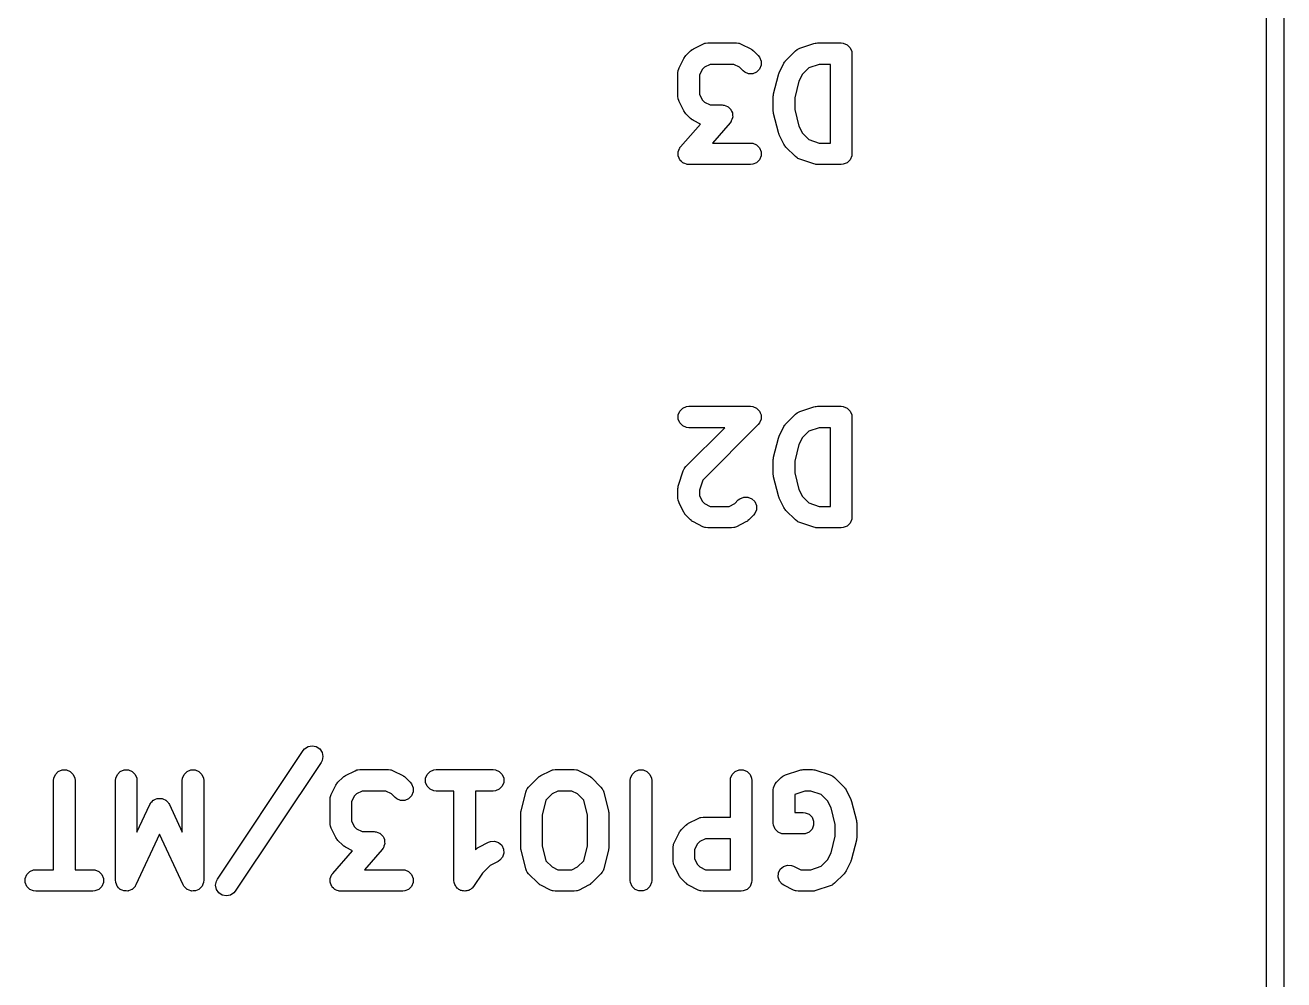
# Model space of a CAD drawing. Header units: inches. Extents: x 1.56 to 3.89, y -5.01 to -1.23.
# Drawn here: x 2.5692 to 2.9157, y -1.7913 to -1.5285 of the extents above; entities that cross this region are included whole.
import ezdxf

# ---------------------------------------------------------------- set-up
doc = ezdxf.new("R2010")
doc.units = ezdxf.units.IN
doc.header["$MEASUREMENT"] = 0
doc.layers.add('F.Silkscreen', color=41, linetype='CONTINUOUS', true_color=0xf2eda1)

msp = doc.modelspace()

# ---------------------------------------------------------------- linework, layer by layer
at = {"layer": 'F.Silkscreen', "linetype": 'CONTINUOUS'}
for p, q in [((2.91575, -1.30551), (2.91575, -3.19213)), ((2.91102, -3.18976), (2.91102, -1.30787)), ((2.75295, -1.5352), (2.75319, -1.53505)), ((2.75319, -1.53505), (2.75582, -1.53374)), ((2.75582, -1.53374), (2.75636, -1.53353)), ((2.75636, -1.53353), (2.75646, -1.53352)), ((2.75646, -1.53352), (2.75656, -1.53348)), ((2.75656, -1.53348), (2.75714, -1.53342)), ((2.75714, -1.53342), (2.76501, -1.53342)), ((2.76501, -1.53342), (2.76559, -1.53348)), ((2.76559, -1.53348), (2.76569, -1.53352)), ((2.76569, -1.53352), (2.76579, -1.53353)), ((2.76579, -1.53353), (2.76633, -1.53374)), ((2.76633, -1.53374), (2.76896, -1.53505)), ((2.76896, -1.53505), (2.76921, -1.5352)), ((2.78174, -1.53523), (2.78184, -1.53519)), ((2.78184, -1.53519), (2.78192, -1.53512)), ((2.78192, -1.53512), (2.78245, -1.53489)), ((2.78245, -1.53489), (2.78639, -1.53358)), ((2.78639, -1.53358), (2.78667, -1.53351)), ((2.78667, -1.53351), (2.78675, -1.53348)), ((2.78675, -1.53348), (2.78685, -1.53347)), ((2.78685, -1.53347), (2.78695, -1.53345)), ((2.78695, -1.53345), (2.78703, -1.53345)), ((2.78703, -1.53345), (2.78732, -1.53342)), ((2.78732, -1.53342), (2.79388, -1.53342)), ((2.79388, -1.53342), (2.79446, -1.53348)), ((2.79446, -1.53348), (2.79552, -1.53392)), ((2.79552, -1.53392), (2.79634, -1.53474)), ((2.79634, -1.53474), (2.79678, -1.5358)), ((2.74925, -1.54031), (2.75056, -1.53768)), ((2.75056, -1.53768), (2.75072, -1.53743)), ((2.75072, -1.53743), (2.75075, -1.53736)), ((2.75075, -1.53736), (2.75081, -1.53728)), ((2.75081, -1.53728), (2.75087, -1.53719)), ((2.75087, -1.53719), (2.75093, -1.53714)), ((2.75093, -1.53714), (2.75111, -1.53691)), ((2.75111, -1.53691), (2.75243, -1.5356)), ((2.75243, -1.5356), (2.75265, -1.53542)), ((2.75265, -1.53542), (2.7527, -1.53536)), ((2.7527, -1.53536), (2.75279, -1.5353)), ((2.75279, -1.5353), (2.75287, -1.53523)), ((2.75287, -1.53523), (2.75295, -1.5352)), ((2.76921, -1.5352), (2.76928, -1.53523)), ((2.76928, -1.53523), (2.76936, -1.5353)), ((2.76936, -1.5353), (2.76945, -1.53536)), ((2.76945, -1.53536), (2.7695, -1.53542)), ((2.7695, -1.53542), (2.76972, -1.5356)), ((2.76972, -1.5356), (2.77104, -1.53691)), ((2.77104, -1.53691), (2.7714, -1.53736)), ((2.7714, -1.53736), (2.77185, -1.53843)), ((2.77185, -1.53843), (2.77185, -1.53958)), ((2.77831, -1.53867), (2.77837, -1.53859)), ((2.77837, -1.53859), (2.77843, -1.5385)), ((2.77843, -1.5385), (2.77849, -1.53845)), ((2.77849, -1.53845), (2.77867, -1.53823)), ((2.77867, -1.53823), (2.7813, -1.5356)), ((2.7813, -1.5356), (2.78174, -1.53523)), ((2.79678, -1.5358), (2.79684, -1.53638)), ((2.79684, -1.53638), (2.79684, -1.56394)), ((2.74894, -1.54163), (2.74899, -1.54105)), ((2.74894, -1.54819), (2.74894, -1.54163)), ((2.74899, -1.54105), (2.74903, -1.54095)), ((2.74903, -1.54095), (2.74904, -1.54085)), ((2.74904, -1.54085), (2.74925, -1.54031)), ((2.75563, -1.54075), (2.75484, -1.54232)), ((2.75626, -1.54012), (2.75563, -1.54075)), ((2.75784, -1.53933), (2.75626, -1.54012)), ((2.76432, -1.53933), (2.75784, -1.53933)), ((2.76589, -1.54012), (2.76432, -1.53933)), ((2.76686, -1.54109), (2.76589, -1.54012)), ((2.76731, -1.54146), (2.76686, -1.54109)), ((2.76837, -1.5419), (2.76731, -1.54146)), ((2.76953, -1.5419), (2.76837, -1.5419)), ((2.77059, -1.54146), (2.76953, -1.5419)), ((2.7714, -1.54064), (2.77059, -1.54146)), ((2.77185, -1.53958), (2.7714, -1.54064)), ((2.7766, -1.54216), (2.77669, -1.54192)), ((2.77669, -1.54192), (2.77678, -1.54168)), ((2.77678, -1.54168), (2.77679, -1.54166)), ((2.77679, -1.54166), (2.77681, -1.54162)), ((2.77681, -1.54162), (2.77812, -1.53899)), ((2.77812, -1.53899), (2.77828, -1.53875)), ((2.77828, -1.53875), (2.77831, -1.53867)), ((2.78319, -1.54206), (2.78223, -1.54397)), ((2.78498, -1.54027), (2.78319, -1.54206)), ((2.7878, -1.53933), (2.78498, -1.54027)), ((2.79093, -1.53933), (2.7878, -1.53933)), ((2.79093, -1.56098), (2.79093, -1.53933)), ((2.75484, -1.54232), (2.75484, -1.54749)), ((2.77527, -1.54747), (2.77658, -1.54222)), ((2.77658, -1.54222), (2.7766, -1.54218)), ((2.7766, -1.54218), (2.7766, -1.54216)), ((2.78223, -1.54397), (2.78109, -1.54855)), ((2.74899, -1.54876), (2.74894, -1.54819)), ((2.74903, -1.54886), (2.74899, -1.54876)), ((2.74904, -1.54897), (2.74903, -1.54886)), ((2.74925, -1.54951), (2.74904, -1.54897)), ((2.75484, -1.54749), (2.75563, -1.54906)), ((2.77518, -1.54819), (2.77519, -1.54809)), ((2.77518, -1.55212), (2.77518, -1.54819)), ((2.77519, -1.54804), (2.77522, -1.54783)), ((2.77519, -1.54809), (2.77519, -1.54804)), ((2.77522, -1.54783), (2.77524, -1.54761)), ((2.77524, -1.54761), (2.77526, -1.54757)), ((2.77526, -1.54757), (2.77527, -1.54747)), ((2.78109, -1.54855), (2.78109, -1.55176)), ((2.75056, -1.55213), (2.74925, -1.54951)), ((2.75072, -1.55238), (2.75056, -1.55213)), ((2.75075, -1.55245), (2.75072, -1.55238)), ((2.75081, -1.55253), (2.75075, -1.55245)), ((2.75563, -1.54906), (2.75626, -1.5497)), ((2.75626, -1.5497), (2.75784, -1.55048)), ((2.75784, -1.55048), (2.76108, -1.55048)), ((2.76108, -1.55048), (2.76138, -1.55051)), ((2.76138, -1.55051), (2.76146, -1.55051)), ((2.76146, -1.55051), (2.76151, -1.55053)), ((2.76151, -1.55053), (2.76165, -1.55054)), ((2.76165, -1.55054), (2.76209, -1.55072)), ((2.76209, -1.55072), (2.76255, -1.55088)), ((2.76255, -1.55088), (2.76262, -1.55094)), ((2.76262, -1.55094), (2.76272, -1.55098)), ((2.76272, -1.55098), (2.76306, -1.55132)), ((2.76306, -1.55132), (2.76342, -1.55164)), ((2.76342, -1.55164), (2.76346, -1.55173)), ((2.76346, -1.55173), (2.76353, -1.5518)), ((2.76353, -1.5518), (2.76371, -1.55224)), ((2.76371, -1.55224), (2.76393, -1.55267)), ((2.77519, -1.55222), (2.77518, -1.55212)), ((2.77519, -1.55227), (2.77519, -1.55222)), ((2.77522, -1.55248), (2.77519, -1.55227)), ((2.77524, -1.5527), (2.77522, -1.55248)), ((2.78109, -1.55176), (2.78223, -1.55634)), ((2.74967, -1.56199), (2.75514, -1.55574)), ((2.75087, -1.55262), (2.75081, -1.55253)), ((2.75093, -1.55267), (2.75087, -1.55262)), ((2.75111, -1.5529), (2.75093, -1.55267)), ((2.75243, -1.55421), (2.75111, -1.5529)), ((2.75265, -1.5544), (2.75243, -1.55421)), ((2.7527, -1.55446), (2.75265, -1.5544)), ((2.75279, -1.55451), (2.7527, -1.55446)), ((2.75287, -1.55458), (2.75279, -1.55451)), ((2.75295, -1.55461), (2.75287, -1.55458)), ((2.75319, -1.55477), (2.75295, -1.55461)), ((2.75514, -1.55574), (2.75319, -1.55477)), ((2.7633, -1.55538), (2.7584, -1.56098)), ((2.76348, -1.55513), (2.7633, -1.55538)), ((2.76353, -1.55508), (2.76348, -1.55513)), ((2.76355, -1.55503), (2.76353, -1.55508)), ((2.76363, -1.55491), (2.76355, -1.55503)), ((2.76379, -1.55446), (2.76363, -1.55491)), ((2.76397, -1.55401), (2.76379, -1.55446)), ((2.76393, -1.55267), (2.76393, -1.55277)), ((2.76393, -1.55277), (2.76397, -1.55286)), ((2.76397, -1.55286), (2.76397, -1.55334)), ((2.76397, -1.55334), (2.764, -1.55382)), ((2.764, -1.55382), (2.76397, -1.55391)), ((2.76397, -1.55391), (2.76397, -1.55401)), ((2.77526, -1.55274), (2.77524, -1.5527)), ((2.77527, -1.55284), (2.77526, -1.55274)), ((2.77658, -1.55809), (2.77527, -1.55284)), ((2.7766, -1.55813), (2.77658, -1.55809)), ((2.7766, -1.55815), (2.7766, -1.55813)), ((2.77669, -1.55839), (2.7766, -1.55815)), ((2.77678, -1.55864), (2.77669, -1.55839)), ((2.77679, -1.55865), (2.77678, -1.55864)), ((2.77681, -1.55869), (2.77679, -1.55865)), ((2.77812, -1.56132), (2.77681, -1.55869)), ((2.78223, -1.55634), (2.78319, -1.55825)), ((2.78319, -1.55825), (2.78498, -1.56004)), ((2.74899, -1.56336), (2.74918, -1.56292)), ((2.74918, -1.56292), (2.74933, -1.56246)), ((2.74933, -1.56246), (2.74941, -1.56235)), ((2.74941, -1.56235), (2.74943, -1.5623)), ((2.74943, -1.5623), (2.74949, -1.56224)), ((2.74949, -1.56224), (2.74967, -1.56199)), ((2.7584, -1.56098), (2.76895, -1.56098)), ((2.76895, -1.56098), (2.76953, -1.56104)), ((2.76953, -1.56104), (2.77059, -1.56148)), ((2.77059, -1.56148), (2.7714, -1.5623)), ((2.7714, -1.5623), (2.77185, -1.56336)), ((2.77828, -1.56157), (2.77812, -1.56132)), ((2.77831, -1.56164), (2.77828, -1.56157)), ((2.77837, -1.56172), (2.77831, -1.56164)), ((2.77843, -1.56181), (2.77837, -1.56172)), ((2.77849, -1.56186), (2.77843, -1.56181)), ((2.77867, -1.56209), (2.77849, -1.56186)), ((2.7813, -1.56471), (2.77867, -1.56209)), ((2.78498, -1.56004), (2.7878, -1.56098)), ((2.7878, -1.56098), (2.79093, -1.56098)), ((2.74896, -1.56355), (2.74899, -1.56346)), ((2.74899, -1.56403), (2.74896, -1.56355)), ((2.74899, -1.56346), (2.74899, -1.56336)), ((2.74899, -1.56451), (2.74899, -1.56403)), ((2.74903, -1.5646), (2.74899, -1.56451)), ((2.74904, -1.5647), (2.74903, -1.5646)), ((2.74925, -1.56513), (2.74904, -1.5647)), ((2.74943, -1.56558), (2.74925, -1.56513)), ((2.7495, -1.56565), (2.74943, -1.56558)), ((2.74955, -1.56574), (2.7495, -1.56565)), ((2.74991, -1.56605), (2.74955, -1.56574)), ((2.75025, -1.56639), (2.74991, -1.56605)), ((2.7714, -1.56558), (2.77059, -1.56639)), ((2.77185, -1.56451), (2.7714, -1.56558)), ((2.77185, -1.56336), (2.77185, -1.56451)), ((2.78174, -1.56508), (2.7813, -1.56471)), ((2.78184, -1.56512), (2.78174, -1.56508)), ((2.78192, -1.56519), (2.78184, -1.56512)), ((2.78245, -1.56542), (2.78192, -1.56519)), ((2.78639, -1.56674), (2.78245, -1.56542)), ((2.79634, -1.56558), (2.79552, -1.56639)), ((2.79678, -1.56451), (2.79634, -1.56558)), ((2.79684, -1.56394), (2.79678, -1.56451)), ((2.75034, -1.56643), (2.75025, -1.56639)), ((2.75042, -1.56649), (2.75034, -1.56643)), ((2.75087, -1.56665), (2.75042, -1.56649)), ((2.75131, -1.56683), (2.75087, -1.56665)), ((2.75145, -1.56685), (2.75131, -1.56683)), ((2.75151, -1.56686), (2.75145, -1.56685)), ((2.75158, -1.56686), (2.75151, -1.56686)), ((2.75189, -1.56689), (2.75158, -1.56686)), ((2.76895, -1.56689), (2.75189, -1.56689)), ((2.76953, -1.56683), (2.76895, -1.56689)), ((2.77059, -1.56639), (2.76953, -1.56683)), ((2.78667, -1.5668), (2.78639, -1.56674)), ((2.78675, -1.56683), (2.78667, -1.5668)), ((2.78685, -1.56684), (2.78675, -1.56683)), ((2.78695, -1.56687), (2.78685, -1.56684)), ((2.78703, -1.56686), (2.78695, -1.56687)), ((2.78732, -1.56689), (2.78703, -1.56686)), ((2.79388, -1.56689), (2.78732, -1.56689)), ((2.79446, -1.56683), (2.79388, -1.56689)), ((2.79552, -1.56639), (2.79446, -1.56683)), ((2.74899, -1.6358), (2.74943, -1.63474)), ((2.74943, -1.63474), (2.75025, -1.63392)), ((2.75025, -1.63392), (2.75131, -1.63348)), ((2.75131, -1.63348), (2.75189, -1.63342)), ((2.75189, -1.63342), (2.76895, -1.63342)), ((2.76895, -1.63342), (2.76953, -1.63348)), ((2.76953, -1.63348), (2.77059, -1.63392)), ((2.77059, -1.63392), (2.7714, -1.63474)), ((2.7714, -1.63474), (2.77161, -1.63523)), ((2.77161, -1.63523), (2.77185, -1.6358)), ((2.77867, -1.63823), (2.7813, -1.6356)), ((2.7813, -1.6356), (2.78174, -1.63523)), ((2.78174, -1.63523), (2.78184, -1.63519)), ((2.78184, -1.63519), (2.78192, -1.63512)), ((2.78192, -1.63512), (2.78245, -1.63489)), ((2.78245, -1.63489), (2.78639, -1.63358)), ((2.78639, -1.63358), (2.78667, -1.63351)), ((2.78667, -1.63351), (2.78675, -1.63348)), ((2.78675, -1.63348), (2.78685, -1.63347)), ((2.78685, -1.63347), (2.78695, -1.63345)), ((2.78695, -1.63345), (2.78703, -1.63345)), ((2.78703, -1.63345), (2.78732, -1.63342)), ((2.78732, -1.63342), (2.79388, -1.63342)), ((2.79388, -1.63342), (2.79446, -1.63348)), ((2.79446, -1.63348), (2.79552, -1.63392)), ((2.79552, -1.63392), (2.79634, -1.63474)), ((2.79634, -1.63474), (2.79678, -1.6358)), ((2.74899, -1.63695), (2.74899, -1.6358)), ((2.74943, -1.63802), (2.74899, -1.63695)), ((2.75025, -1.63883), (2.74943, -1.63802)), ((2.75131, -1.63927), (2.75025, -1.63883)), ((2.77104, -1.63846), (2.75578, -1.65372)), ((2.7714, -1.63802), (2.77104, -1.63846)), ((2.77185, -1.63695), (2.7714, -1.63802)), ((2.77185, -1.6358), (2.77185, -1.63695)), ((2.77681, -1.64162), (2.77812, -1.63899)), ((2.77812, -1.63899), (2.77828, -1.63875)), ((2.77828, -1.63875), (2.77831, -1.63867)), ((2.77831, -1.63867), (2.77837, -1.63859)), ((2.77837, -1.63859), (2.77843, -1.6385)), ((2.77843, -1.6385), (2.77849, -1.63845)), ((2.77849, -1.63845), (2.77867, -1.63823)), ((2.79678, -1.6358), (2.79684, -1.63638)), ((2.79684, -1.63638), (2.79684, -1.66394)), ((2.75111, -1.65004), (2.76182, -1.63933)), ((2.75189, -1.63933), (2.75131, -1.63927)), ((2.76182, -1.63933), (2.75189, -1.63933)), ((2.77527, -1.64747), (2.77658, -1.64222)), ((2.77658, -1.64222), (2.7766, -1.64218)), ((2.7766, -1.64216), (2.77669, -1.64192)), ((2.7766, -1.64218), (2.7766, -1.64216)), ((2.77669, -1.64192), (2.77678, -1.64168)), ((2.77678, -1.64168), (2.77679, -1.64166)), ((2.77679, -1.64166), (2.77681, -1.64162)), ((2.78319, -1.64206), (2.78223, -1.64397)), ((2.78498, -1.64027), (2.78319, -1.64206)), ((2.7878, -1.63933), (2.78498, -1.64027)), ((2.79093, -1.63933), (2.7878, -1.63933)), ((2.79093, -1.66098), (2.79093, -1.63933)), ((2.78223, -1.64397), (2.78109, -1.64855)), ((2.77518, -1.64819), (2.77519, -1.64809)), ((2.77518, -1.65212), (2.77518, -1.64819)), ((2.77519, -1.64804), (2.77522, -1.64783)), ((2.77519, -1.64809), (2.77519, -1.64804)), ((2.77522, -1.64783), (2.77524, -1.64761)), ((2.77524, -1.64761), (2.77526, -1.64757)), ((2.77526, -1.64757), (2.77527, -1.64747)), ((2.78109, -1.64855), (2.78109, -1.65176)), ((2.74909, -1.65513), (2.7504, -1.65119)), ((2.7504, -1.65119), (2.75064, -1.65066)), ((2.75064, -1.65066), (2.75071, -1.65058)), ((2.75071, -1.65058), (2.75075, -1.65048)), ((2.75075, -1.65048), (2.75111, -1.65004)), ((2.77519, -1.65223), (2.77518, -1.65212)), ((2.77519, -1.65227), (2.77519, -1.65223)), ((2.77522, -1.65248), (2.77519, -1.65227)), ((2.77524, -1.6527), (2.77522, -1.65248)), ((2.77526, -1.65274), (2.77524, -1.6527)), ((2.77527, -1.65284), (2.77526, -1.65274)), ((2.77658, -1.65809), (2.77527, -1.65284)), ((2.78109, -1.65176), (2.78223, -1.65634)), ((2.74894, -1.65606), (2.74897, -1.65577)), ((2.74894, -1.65869), (2.74894, -1.65606)), ((2.74896, -1.65569), (2.74898, -1.65559)), ((2.74897, -1.65577), (2.74896, -1.65569)), ((2.74898, -1.65559), (2.74899, -1.65549)), ((2.74899, -1.65549), (2.74902, -1.65541)), ((2.74902, -1.65541), (2.74909, -1.65513)), ((2.75578, -1.65372), (2.75484, -1.65654)), ((2.78223, -1.65634), (2.78319, -1.65825)), ((2.74899, -1.65926), (2.74894, -1.65869)), ((2.74903, -1.65936), (2.74899, -1.65926)), ((2.74904, -1.65947), (2.74903, -1.65936)), ((2.74925, -1.66001), (2.74904, -1.65947)), ((2.75484, -1.65654), (2.75484, -1.65799)), ((2.75484, -1.65799), (2.75563, -1.65956)), ((2.75563, -1.65956), (2.75626, -1.6602)), ((2.76458, -1.6602), (2.76555, -1.65922)), ((2.76555, -1.65922), (2.766, -1.65886)), ((2.766, -1.65886), (2.76706, -1.65841)), ((2.76706, -1.65841), (2.76821, -1.65841)), ((2.76821, -1.65841), (2.76928, -1.65886)), ((2.76928, -1.65886), (2.77009, -1.65967)), ((2.77009, -1.65967), (2.77053, -1.66074)), ((2.7766, -1.65813), (2.77658, -1.65809)), ((2.7766, -1.65815), (2.7766, -1.65813)), ((2.77669, -1.65839), (2.7766, -1.65815)), ((2.77678, -1.65864), (2.77669, -1.65839)), ((2.77679, -1.65865), (2.77678, -1.65864)), ((2.77681, -1.65869), (2.77679, -1.65865)), ((2.77812, -1.66132), (2.77681, -1.65869)), ((2.78319, -1.65825), (2.78498, -1.66004)), ((2.75056, -1.66263), (2.74925, -1.66001)), ((2.75072, -1.66288), (2.75056, -1.66263)), ((2.75075, -1.66295), (2.75072, -1.66288)), ((2.75081, -1.66303), (2.75075, -1.66295)), ((2.75087, -1.66312), (2.75081, -1.66303)), ((2.75093, -1.66317), (2.75087, -1.66312)), ((2.75111, -1.6634), (2.75093, -1.66317)), ((2.75243, -1.66471), (2.75111, -1.6634)), ((2.75626, -1.6602), (2.75784, -1.66098)), ((2.75784, -1.66098), (2.763, -1.66098)), ((2.763, -1.66098), (2.76458, -1.6602)), ((2.76972, -1.6634), (2.76841, -1.66471)), ((2.77009, -1.66295), (2.76972, -1.6634)), ((2.77053, -1.66189), (2.77009, -1.66295)), ((2.77053, -1.66074), (2.77053, -1.66189)), ((2.77828, -1.66157), (2.77812, -1.66132)), ((2.77831, -1.66164), (2.77828, -1.66157)), ((2.77837, -1.66172), (2.77831, -1.66164)), ((2.77843, -1.66181), (2.77837, -1.66172)), ((2.77849, -1.66186), (2.77843, -1.66181)), ((2.77867, -1.66209), (2.77849, -1.66186)), ((2.7813, -1.66471), (2.77867, -1.66209)), ((2.78498, -1.66004), (2.7878, -1.66098)), ((2.7878, -1.66098), (2.79093, -1.66098)), ((2.75265, -1.6649), (2.75243, -1.66471)), ((2.7527, -1.66496), (2.75265, -1.6649)), ((2.75279, -1.66501), (2.7527, -1.66496)), ((2.75287, -1.66508), (2.75279, -1.66501)), ((2.75295, -1.66511), (2.75287, -1.66508)), ((2.75319, -1.66526), (2.75295, -1.66511)), ((2.75582, -1.66658), (2.75319, -1.66526)), ((2.75636, -1.66678), (2.75582, -1.66658)), ((2.75646, -1.66679), (2.75636, -1.66678)), ((2.75656, -1.66683), (2.75646, -1.66679)), ((2.75714, -1.66689), (2.75656, -1.66683)), ((2.76428, -1.66683), (2.7637, -1.66689)), ((2.76437, -1.66679), (2.76428, -1.66683)), ((2.76448, -1.66678), (2.76437, -1.66679)), ((2.76502, -1.66658), (2.76448, -1.66678)), ((2.76765, -1.66526), (2.76502, -1.66658)), ((2.76789, -1.66511), (2.76765, -1.66526)), ((2.76797, -1.66508), (2.76789, -1.66511)), ((2.76805, -1.66501), (2.76797, -1.66508)), ((2.76814, -1.66496), (2.76805, -1.66501)), ((2.76819, -1.6649), (2.76814, -1.66496)), ((2.76841, -1.66471), (2.76819, -1.6649)), ((2.78174, -1.66508), (2.7813, -1.66471)), ((2.78184, -1.66512), (2.78174, -1.66508)), ((2.78192, -1.66519), (2.78184, -1.66512)), ((2.78245, -1.66542), (2.78192, -1.66519)), ((2.78639, -1.66674), (2.78245, -1.66542)), ((2.78667, -1.6668), (2.78639, -1.66674)), ((2.78675, -1.66683), (2.78667, -1.6668)), ((2.78685, -1.66684), (2.78675, -1.66683)), ((2.78695, -1.66687), (2.78685, -1.66684)), ((2.78703, -1.66686), (2.78695, -1.66687)), ((2.78732, -1.66689), (2.78703, -1.66686)), ((2.79446, -1.66683), (2.79388, -1.66689)), ((2.79552, -1.66639), (2.79446, -1.66683)), ((2.79634, -1.66558), (2.79552, -1.66639)), ((2.79678, -1.66451), (2.79634, -1.66558)), ((2.79684, -1.66394), (2.79678, -1.66451)), ((2.7637, -1.66689), (2.75714, -1.66689)), ((2.79388, -1.66689), (2.78732, -1.66689)), ((2.62214, -1.76361), (2.64576, -1.72818)), ((2.64576, -1.72818), (2.64612, -1.72773)), ((2.64612, -1.72773), (2.64708, -1.72709)), ((2.64708, -1.72709), (2.64821, -1.72686)), ((2.64821, -1.72686), (2.64934, -1.72709)), ((2.64934, -1.72709), (2.6503, -1.72772)), ((2.6503, -1.72772), (2.65094, -1.72868)), ((2.65094, -1.72868), (2.65117, -1.72981)), ((2.65067, -1.73145), (2.62705, -1.76689)), ((2.65094, -1.73094), (2.65067, -1.73145)), ((2.65117, -1.72981), (2.65094, -1.73094)), ((2.57702, -1.73638), (2.57708, -1.7358)), ((2.57708, -1.7358), (2.57752, -1.73474)), ((2.57752, -1.73474), (2.57833, -1.73392)), ((2.57833, -1.73392), (2.5794, -1.73348)), ((2.5794, -1.73348), (2.58055, -1.73348)), ((2.58055, -1.73348), (2.58161, -1.73392)), ((2.58161, -1.73392), (2.58243, -1.73474)), ((2.58243, -1.73474), (2.58287, -1.7358)), ((2.58287, -1.7358), (2.58293, -1.73638)), ((2.59408, -1.73638), (2.59414, -1.7358)), ((2.59414, -1.7358), (2.59458, -1.73474)), ((2.59458, -1.73474), (2.59539, -1.73392)), ((2.59539, -1.73392), (2.59646, -1.73348)), ((2.59646, -1.73348), (2.59761, -1.73348)), ((2.59761, -1.73348), (2.59867, -1.73392)), ((2.59867, -1.73392), (2.59949, -1.73474)), ((2.59949, -1.73474), (2.59993, -1.7358)), ((2.59993, -1.7358), (2.59999, -1.73638)), ((2.61245, -1.73638), (2.61251, -1.7358)), ((2.61251, -1.7358), (2.61295, -1.73474)), ((2.61295, -1.73474), (2.61377, -1.73392)), ((2.61377, -1.73392), (2.61483, -1.73348)), ((2.61483, -1.73348), (2.61598, -1.73348)), ((2.61598, -1.73348), (2.61705, -1.73392)), ((2.61705, -1.73392), (2.61786, -1.73474)), ((2.61786, -1.73474), (2.6183, -1.7358)), ((2.6183, -1.7358), (2.61836, -1.73638)), ((2.65531, -1.73691), (2.65663, -1.7356)), ((2.65663, -1.7356), (2.65685, -1.73542)), ((2.65685, -1.73542), (2.6569, -1.73536)), ((2.6569, -1.73536), (2.65699, -1.7353)), ((2.65699, -1.7353), (2.65707, -1.73523)), ((2.65707, -1.73523), (2.65714, -1.7352)), ((2.65714, -1.7352), (2.65739, -1.73505)), ((2.65739, -1.73505), (2.66002, -1.73374)), ((2.66002, -1.73374), (2.66056, -1.73353)), ((2.66056, -1.73353), (2.66066, -1.73352)), ((2.66066, -1.73352), (2.66076, -1.73348)), ((2.66076, -1.73348), (2.66134, -1.73342)), ((2.66134, -1.73342), (2.66921, -1.73342)), ((2.66921, -1.73342), (2.66979, -1.73348)), ((2.66979, -1.73348), (2.66989, -1.73352)), ((2.66989, -1.73352), (2.66999, -1.73353)), ((2.66999, -1.73353), (2.67053, -1.73374)), ((2.67053, -1.73374), (2.67316, -1.73505)), ((2.67316, -1.73505), (2.6734, -1.7352)), ((2.6734, -1.7352), (2.67348, -1.73523)), ((2.67348, -1.73523), (2.67356, -1.7353)), ((2.67356, -1.7353), (2.67365, -1.73536)), ((2.67365, -1.73536), (2.6737, -1.73542)), ((2.6737, -1.73542), (2.67392, -1.7356)), ((2.67392, -1.7356), (2.67524, -1.73691)), ((2.67944, -1.7358), (2.67988, -1.73474)), ((2.67944, -1.73695), (2.67944, -1.7358)), ((2.67988, -1.73474), (2.68069, -1.73392)), ((2.68069, -1.73392), (2.68176, -1.73348)), ((2.68176, -1.73348), (2.68234, -1.73342)), ((2.68234, -1.73342), (2.69808, -1.73342)), ((2.69808, -1.73342), (2.69866, -1.73348)), ((2.69866, -1.73348), (2.69972, -1.73392)), ((2.69972, -1.73392), (2.70054, -1.73474)), ((2.70054, -1.73474), (2.70098, -1.7358)), ((2.70098, -1.7358), (2.70098, -1.73695)), ((2.70781, -1.73823), (2.71043, -1.7356)), ((2.71043, -1.7356), (2.71066, -1.73542)), ((2.71066, -1.73542), (2.71071, -1.73536)), ((2.71071, -1.73536), (2.7108, -1.7353)), ((2.7108, -1.7353), (2.71088, -1.73523)), ((2.71088, -1.73523), (2.71095, -1.7352)), ((2.71095, -1.7352), (2.7112, -1.73505)), ((2.7112, -1.73505), (2.71382, -1.73374)), ((2.71382, -1.73374), (2.71436, -1.73353)), ((2.71436, -1.73353), (2.71447, -1.73352)), ((2.71447, -1.73352), (2.71457, -1.73348)), ((2.71457, -1.73348), (2.71514, -1.73342)), ((2.71514, -1.73342), (2.72039, -1.73342)), ((2.72039, -1.73342), (2.72097, -1.73348)), ((2.72097, -1.73348), (2.72107, -1.73352)), ((2.72107, -1.73352), (2.72117, -1.73353)), ((2.72117, -1.73353), (2.72171, -1.73374)), ((2.72171, -1.73374), (2.72434, -1.73505)), ((2.72434, -1.73505), (2.72459, -1.7352)), ((2.72459, -1.7352), (2.72466, -1.73523)), ((2.72466, -1.73523), (2.72474, -1.7353)), ((2.72474, -1.7353), (2.72483, -1.73536)), ((2.72483, -1.73536), (2.72488, -1.73542)), ((2.72488, -1.73542), (2.72511, -1.7356)), ((2.72511, -1.7356), (2.72773, -1.73823)), ((2.73581, -1.73638), (2.73587, -1.7358)), ((2.73587, -1.7358), (2.73631, -1.73474)), ((2.73631, -1.73474), (2.73713, -1.73392)), ((2.73713, -1.73392), (2.73819, -1.73348)), ((2.73819, -1.73348), (2.73934, -1.73348)), ((2.73934, -1.73348), (2.74041, -1.73392)), ((2.74041, -1.73392), (2.74122, -1.73474)), ((2.74122, -1.73474), (2.74166, -1.7358)), ((2.74166, -1.7358), (2.74172, -1.73638)), ((2.76337, -1.73638), (2.76343, -1.7358)), ((2.76343, -1.7358), (2.76387, -1.73474)), ((2.76387, -1.73474), (2.76468, -1.73392)), ((2.76468, -1.73392), (2.76575, -1.73348)), ((2.76575, -1.73348), (2.7669, -1.73348)), ((2.7669, -1.73348), (2.76797, -1.73392)), ((2.76797, -1.73392), (2.76878, -1.73474)), ((2.76878, -1.73474), (2.76922, -1.7358)), ((2.76922, -1.7358), (2.76928, -1.73638)), ((2.77605, -1.73691), (2.77736, -1.7356)), ((2.77736, -1.7356), (2.77781, -1.73523)), ((2.77781, -1.73523), (2.77791, -1.73519)), ((2.77791, -1.73519), (2.77799, -1.73512)), ((2.77799, -1.73512), (2.77851, -1.73489)), ((2.77851, -1.73489), (2.78245, -1.73358)), ((2.78245, -1.73358), (2.78274, -1.73351)), ((2.78274, -1.73351), (2.78281, -1.73348)), ((2.78281, -1.73348), (2.78291, -1.73347)), ((2.78291, -1.73347), (2.78302, -1.73345)), ((2.78302, -1.73345), (2.78309, -1.73345)), ((2.78309, -1.73345), (2.78339, -1.73342)), ((2.78339, -1.73342), (2.78601, -1.73342)), ((2.78601, -1.73342), (2.7863, -1.73345)), ((2.7863, -1.73345), (2.78638, -1.73345)), ((2.78638, -1.73345), (2.78648, -1.73347)), ((2.78648, -1.73347), (2.78659, -1.73348)), ((2.78659, -1.73348), (2.78666, -1.73351)), ((2.78666, -1.73351), (2.78694, -1.73358)), ((2.78694, -1.73358), (2.79088, -1.73489)), ((2.79088, -1.73489), (2.79141, -1.73512)), ((2.79141, -1.73512), (2.79149, -1.73519)), ((2.79149, -1.73519), (2.79159, -1.73523)), ((2.79159, -1.73523), (2.79203, -1.7356)), ((2.79203, -1.7356), (2.79466, -1.73823)), ((2.57702, -1.76098), (2.57702, -1.73638)), ((2.58293, -1.73638), (2.58293, -1.76098)), ((2.59408, -1.76394), (2.59408, -1.73638)), ((2.59999, -1.73638), (2.59999, -1.75063)), ((2.61245, -1.75063), (2.61245, -1.73638)), ((2.61836, -1.73638), (2.61836, -1.76394)), ((2.65345, -1.74031), (2.65476, -1.73768)), ((2.65476, -1.73768), (2.65492, -1.73743)), ((2.65492, -1.73743), (2.65495, -1.73736)), ((2.65495, -1.73736), (2.65501, -1.73728)), ((2.65501, -1.73728), (2.65507, -1.73719)), ((2.65507, -1.73719), (2.65513, -1.73714)), ((2.65513, -1.73714), (2.65531, -1.73691)), ((2.66203, -1.73933), (2.66046, -1.74012)), ((2.66851, -1.73933), (2.66203, -1.73933)), ((2.67009, -1.74012), (2.66851, -1.73933)), ((2.67524, -1.73691), (2.6756, -1.73736)), ((2.6756, -1.73736), (2.67604, -1.73843)), ((2.67604, -1.73958), (2.6756, -1.74064)), ((2.67604, -1.73843), (2.67604, -1.73958)), ((2.67988, -1.73802), (2.67944, -1.73695)), ((2.68069, -1.73883), (2.67988, -1.73802)), ((2.68176, -1.73927), (2.68069, -1.73883)), ((2.68234, -1.73933), (2.68176, -1.73927)), ((2.68726, -1.73933), (2.68234, -1.73933)), ((2.68726, -1.76394), (2.68726, -1.73933)), ((2.69808, -1.73933), (2.69316, -1.73933)), ((2.69316, -1.73933), (2.69316, -1.75549)), ((2.69866, -1.73927), (2.69808, -1.73933)), ((2.69972, -1.73883), (2.69866, -1.73927)), ((2.70054, -1.73802), (2.69972, -1.73883)), ((2.70098, -1.73695), (2.70054, -1.73802)), ((2.70572, -1.74485), (2.70703, -1.7396)), ((2.70703, -1.7396), (2.70722, -1.73905)), ((2.70722, -1.73905), (2.70736, -1.73888)), ((2.70736, -1.73888), (2.70744, -1.73867)), ((2.70744, -1.73867), (2.70781, -1.73823)), ((2.71584, -1.73933), (2.71427, -1.74012)), ((2.7197, -1.73933), (2.71584, -1.73933)), ((2.72127, -1.74012), (2.7197, -1.73933)), ((2.72773, -1.73823), (2.7281, -1.73867)), ((2.7281, -1.73867), (2.72818, -1.73888)), ((2.72818, -1.73888), (2.72831, -1.73905)), ((2.72831, -1.73905), (2.72851, -1.7396)), ((2.72851, -1.7396), (2.72982, -1.74485)), ((2.73581, -1.76394), (2.73581, -1.73638)), ((2.74172, -1.73638), (2.74172, -1.76394)), ((2.76337, -1.74655), (2.76337, -1.73638)), ((2.76928, -1.73638), (2.76928, -1.76394)), ((2.77518, -1.739), (2.77524, -1.73843)), ((2.77518, -1.74819), (2.77518, -1.739)), ((2.77524, -1.73843), (2.77568, -1.73736)), ((2.77568, -1.73736), (2.77605, -1.73691)), ((2.78386, -1.73933), (2.78109, -1.74025)), ((2.78553, -1.73933), (2.78386, -1.73933)), ((2.78835, -1.74027), (2.78553, -1.73933)), ((2.79466, -1.73823), (2.79485, -1.73845)), ((2.79485, -1.73845), (2.7949, -1.7385)), ((2.7949, -1.7385), (2.79496, -1.73859)), ((2.79496, -1.73859), (2.79503, -1.73867)), ((2.79503, -1.73867), (2.79506, -1.73875)), ((2.79506, -1.73875), (2.79521, -1.73899)), ((2.79521, -1.73899), (2.79652, -1.74162)), ((2.59999, -1.75063), (2.60354, -1.743)), ((2.60354, -1.743), (2.60367, -1.74279)), ((2.60367, -1.74279), (2.6037, -1.74272)), ((2.6037, -1.74272), (2.60374, -1.74267)), ((2.60374, -1.74267), (2.60384, -1.7425)), ((2.60384, -1.7425), (2.60417, -1.7422)), ((2.60417, -1.7422), (2.60447, -1.74187)), ((2.60447, -1.74187), (2.60459, -1.74181)), ((2.60459, -1.74181), (2.60469, -1.74173)), ((2.60469, -1.74173), (2.60511, -1.74157)), ((2.60511, -1.74157), (2.60552, -1.74138)), ((2.60552, -1.74138), (2.60565, -1.74138)), ((2.60565, -1.74138), (2.60577, -1.74133)), ((2.60577, -1.74133), (2.60622, -1.74135)), ((2.60622, -1.74135), (2.60667, -1.74133)), ((2.60667, -1.74133), (2.60679, -1.74138)), ((2.60679, -1.74138), (2.60692, -1.74138)), ((2.60692, -1.74138), (2.60733, -1.74157)), ((2.60733, -1.74157), (2.60775, -1.74173)), ((2.60775, -1.74173), (2.60785, -1.74181)), ((2.60785, -1.74181), (2.60797, -1.74187)), ((2.60797, -1.74187), (2.60827, -1.7422)), ((2.60827, -1.7422), (2.6086, -1.7425)), ((2.6086, -1.7425), (2.6087, -1.74267)), ((2.6087, -1.74267), (2.60874, -1.74272)), ((2.60874, -1.74272), (2.60877, -1.74279)), ((2.60877, -1.74279), (2.6089, -1.743)), ((2.6089, -1.743), (2.61245, -1.75063)), ((2.65314, -1.74163), (2.65319, -1.74105)), ((2.65314, -1.74819), (2.65314, -1.74163)), ((2.65319, -1.74105), (2.65323, -1.74095)), ((2.65323, -1.74095), (2.65324, -1.74085)), ((2.65324, -1.74085), (2.65345, -1.74031)), ((2.65983, -1.74075), (2.65904, -1.74232)), ((2.65904, -1.74232), (2.65904, -1.74749)), ((2.66046, -1.74012), (2.65983, -1.74075)), ((2.67106, -1.74109), (2.67009, -1.74012)), ((2.67151, -1.74146), (2.67106, -1.74109)), ((2.67257, -1.7419), (2.67151, -1.74146)), ((2.67373, -1.7419), (2.67257, -1.7419)), ((2.67479, -1.74146), (2.67373, -1.7419)), ((2.6756, -1.74064), (2.67479, -1.74146)), ((2.71256, -1.74182), (2.71153, -1.74593)), ((2.71427, -1.74012), (2.71256, -1.74182)), ((2.72298, -1.74182), (2.72127, -1.74012)), ((2.724, -1.74593), (2.72298, -1.74182)), ((2.78109, -1.74025), (2.78109, -1.74523)), ((2.79014, -1.74206), (2.78835, -1.74027)), ((2.7911, -1.74397), (2.79014, -1.74206)), ((2.79652, -1.74162), (2.79654, -1.74166)), ((2.79654, -1.74166), (2.79655, -1.74168)), ((2.79655, -1.74168), (2.79664, -1.74192)), ((2.79664, -1.74192), (2.79673, -1.74216)), ((2.79673, -1.74216), (2.79673, -1.74218)), ((2.79673, -1.74218), (2.79675, -1.74222)), ((2.79675, -1.74222), (2.79806, -1.74747)), ((2.70563, -1.74542), (2.70566, -1.7452)), ((2.70564, -1.74546), (2.70563, -1.74542)), ((2.70563, -1.74556), (2.70564, -1.74546)), ((2.70563, -1.75475), (2.70563, -1.74556)), ((2.70566, -1.7452), (2.70569, -1.74499)), ((2.70569, -1.74499), (2.7057, -1.74495)), ((2.7057, -1.74495), (2.70572, -1.74485)), ((2.71153, -1.74593), (2.71153, -1.75439)), ((2.724, -1.75439), (2.724, -1.74593)), ((2.72982, -1.74485), (2.72983, -1.74495)), ((2.72983, -1.74495), (2.72985, -1.74499)), ((2.72985, -1.74499), (2.72987, -1.7452)), ((2.72987, -1.7452), (2.7299, -1.74542)), ((2.7299, -1.74542), (2.7299, -1.74546)), ((2.7299, -1.74546), (2.72991, -1.74556)), ((2.72991, -1.74556), (2.72991, -1.75475)), ((2.75525, -1.7466), (2.75583, -1.74655)), ((2.75583, -1.74655), (2.76337, -1.74655)), ((2.78109, -1.74523), (2.78339, -1.74523)), ((2.78339, -1.74523), (2.78396, -1.74529)), ((2.78396, -1.74529), (2.78503, -1.74573)), ((2.78503, -1.74573), (2.78584, -1.74655)), ((2.78584, -1.74655), (2.78628, -1.74761)), ((2.79224, -1.74855), (2.7911, -1.74397)), ((2.65319, -1.74876), (2.65314, -1.74819)), ((2.65323, -1.74886), (2.65319, -1.74876)), ((2.65324, -1.74897), (2.65323, -1.74886)), ((2.65345, -1.74951), (2.65324, -1.74897)), ((2.65476, -1.75213), (2.65345, -1.74951)), ((2.65904, -1.74749), (2.65983, -1.74906)), ((2.65983, -1.74906), (2.66046, -1.7497)), ((2.66046, -1.7497), (2.66203, -1.75048)), ((2.74962, -1.75026), (2.7498, -1.75004)), ((2.7498, -1.75004), (2.75111, -1.74872)), ((2.75111, -1.74872), (2.75134, -1.74854)), ((2.75134, -1.74854), (2.75139, -1.74848)), ((2.75139, -1.74848), (2.75148, -1.74842)), ((2.75148, -1.74842), (2.75156, -1.74836)), ((2.75156, -1.74836), (2.75163, -1.74833)), ((2.75163, -1.74833), (2.75188, -1.74817)), ((2.75188, -1.74817), (2.75451, -1.74686)), ((2.75451, -1.74686), (2.75505, -1.74665)), ((2.75505, -1.74665), (2.75515, -1.74664)), ((2.75515, -1.74664), (2.75525, -1.7466)), ((2.77524, -1.74876), (2.77518, -1.74819)), ((2.77568, -1.74983), (2.77524, -1.74876)), ((2.7765, -1.75064), (2.77568, -1.74983)), ((2.78584, -1.74983), (2.78503, -1.75064)), ((2.78628, -1.74876), (2.78584, -1.74983)), ((2.78628, -1.74761), (2.78628, -1.74876)), ((2.79224, -1.75176), (2.79224, -1.74855)), ((2.79806, -1.74747), (2.79808, -1.74757)), ((2.79808, -1.74757), (2.79809, -1.74761)), ((2.79809, -1.74761), (2.79811, -1.74783)), ((2.79811, -1.74783), (2.79815, -1.74804)), ((2.79815, -1.74804), (2.79814, -1.74809)), ((2.79814, -1.74809), (2.79815, -1.74819)), ((2.79815, -1.74819), (2.79815, -1.75212)), ((2.60622, -1.75123), (2.59971, -1.76518)), ((2.61273, -1.76518), (2.60622, -1.75123)), ((2.65492, -1.75238), (2.65476, -1.75213)), ((2.65495, -1.75245), (2.65492, -1.75238)), ((2.65501, -1.75253), (2.65495, -1.75245)), ((2.65507, -1.75262), (2.65501, -1.75253)), ((2.65513, -1.75267), (2.65507, -1.75262)), ((2.65531, -1.7529), (2.65513, -1.75267)), ((2.65663, -1.75421), (2.65531, -1.7529)), ((2.66203, -1.75048), (2.66527, -1.75048)), ((2.66527, -1.75048), (2.66558, -1.75051)), ((2.66558, -1.75051), (2.66566, -1.75051)), ((2.66566, -1.75051), (2.66571, -1.75053)), ((2.66571, -1.75053), (2.66585, -1.75054)), ((2.66585, -1.75054), (2.66629, -1.75072)), ((2.66629, -1.75072), (2.66675, -1.75088)), ((2.66675, -1.75088), (2.66682, -1.75094)), ((2.66682, -1.75094), (2.66692, -1.75098)), ((2.66692, -1.75098), (2.66725, -1.75132)), ((2.66725, -1.75132), (2.66762, -1.75164)), ((2.66762, -1.75164), (2.66766, -1.75173)), ((2.66766, -1.75173), (2.66773, -1.7518)), ((2.66773, -1.7518), (2.66791, -1.75224)), ((2.66791, -1.75224), (2.66813, -1.75267)), ((2.66813, -1.75267), (2.66813, -1.75277)), ((2.66813, -1.75277), (2.66817, -1.75286)), ((2.66817, -1.75286), (2.66817, -1.75334)), ((2.66817, -1.75334), (2.6682, -1.75382)), ((2.69414, -1.75473), (2.69676, -1.75342)), ((2.69676, -1.75342), (2.6973, -1.75321)), ((2.6973, -1.75321), (2.69845, -1.75313)), ((2.69845, -1.75313), (2.69955, -1.7535)), ((2.69955, -1.7535), (2.70042, -1.75425)), ((2.74773, -1.75397), (2.74794, -1.75343)), ((2.74794, -1.75343), (2.74925, -1.7508)), ((2.74925, -1.7508), (2.7494, -1.75056)), ((2.7494, -1.75056), (2.74943, -1.75048)), ((2.74943, -1.75048), (2.7495, -1.7504)), ((2.7495, -1.7504), (2.74956, -1.75031)), ((2.74956, -1.75031), (2.74962, -1.75026)), ((2.75495, -1.75324), (2.75432, -1.75387)), ((2.75652, -1.75245), (2.75495, -1.75324)), ((2.76337, -1.75245), (2.75652, -1.75245)), ((2.76337, -1.76098), (2.76337, -1.75245)), ((2.77756, -1.75108), (2.7765, -1.75064)), ((2.77814, -1.75114), (2.77756, -1.75108)), ((2.78339, -1.75114), (2.77814, -1.75114)), ((2.78396, -1.75108), (2.78339, -1.75114)), ((2.78503, -1.75064), (2.78396, -1.75108)), ((2.7911, -1.75634), (2.79224, -1.75176)), ((2.79806, -1.75284), (2.79675, -1.75809)), ((2.79808, -1.75274), (2.79806, -1.75284)), ((2.79809, -1.7527), (2.79808, -1.75274)), ((2.79811, -1.75248), (2.79809, -1.7527)), ((2.79815, -1.75227), (2.79811, -1.75248)), ((2.79815, -1.75212), (2.79814, -1.75223)), ((2.79814, -1.75223), (2.79815, -1.75227)), ((2.65387, -1.76199), (2.65934, -1.75574)), ((2.65685, -1.7544), (2.65663, -1.75421)), ((2.6569, -1.75446), (2.65685, -1.7544)), ((2.65699, -1.75451), (2.6569, -1.75446)), ((2.65707, -1.75458), (2.65699, -1.75451)), ((2.65714, -1.75461), (2.65707, -1.75458)), ((2.65739, -1.75477), (2.65714, -1.75461)), ((2.65934, -1.75574), (2.65739, -1.75477)), ((2.6675, -1.75538), (2.6626, -1.76098)), ((2.66768, -1.75513), (2.6675, -1.75538)), ((2.66773, -1.75508), (2.66768, -1.75513)), ((2.66775, -1.75503), (2.66773, -1.75508)), ((2.66783, -1.75491), (2.66775, -1.75503)), ((2.66799, -1.75446), (2.66783, -1.75491)), ((2.66817, -1.75401), (2.66799, -1.75446)), ((2.6682, -1.75382), (2.66817, -1.75391)), ((2.66817, -1.75391), (2.66817, -1.75401)), ((2.69316, -1.75549), (2.69337, -1.75529)), ((2.69337, -1.75529), (2.6936, -1.7551)), ((2.6936, -1.7551), (2.69365, -1.75504)), ((2.69365, -1.75504), (2.69374, -1.75499)), ((2.69374, -1.75499), (2.69382, -1.75492)), ((2.69382, -1.75492), (2.69389, -1.75489)), ((2.69389, -1.75489), (2.69414, -1.75473)), ((2.70042, -1.75425), (2.70093, -1.75528)), ((2.70101, -1.75643), (2.70065, -1.75752)), ((2.70093, -1.75528), (2.70101, -1.75643)), ((2.70564, -1.75485), (2.70563, -1.75475)), ((2.70563, -1.75489), (2.70564, -1.75485)), ((2.70566, -1.75511), (2.70563, -1.75489)), ((2.70569, -1.75533), (2.70566, -1.75511)), ((2.7057, -1.75537), (2.70569, -1.75533)), ((2.70572, -1.75547), (2.7057, -1.75537)), ((2.70703, -1.76071), (2.70572, -1.75547)), ((2.71153, -1.75439), (2.71256, -1.75849)), ((2.72298, -1.75849), (2.724, -1.75439)), ((2.72982, -1.75547), (2.72851, -1.76071)), ((2.72983, -1.75537), (2.72982, -1.75547)), ((2.72985, -1.75533), (2.72983, -1.75537)), ((2.72987, -1.75511), (2.72985, -1.75533)), ((2.7299, -1.75489), (2.72987, -1.75511)), ((2.72991, -1.75475), (2.7299, -1.75485)), ((2.7299, -1.75485), (2.7299, -1.75489)), ((2.74762, -1.75475), (2.74768, -1.75417)), ((2.74762, -1.75869), (2.74762, -1.75475)), ((2.74768, -1.75417), (2.74772, -1.75408)), ((2.74772, -1.75408), (2.74773, -1.75397)), ((2.75432, -1.75387), (2.75353, -1.75545)), ((2.75353, -1.75545), (2.75353, -1.75799)), ((2.79014, -1.75825), (2.7911, -1.75634)), ((2.69721, -1.7598), (2.69513, -1.76188)), ((2.6994, -1.7587), (2.69721, -1.7598)), ((2.69989, -1.75839), (2.6994, -1.7587)), ((2.70065, -1.75752), (2.69989, -1.75839)), ((2.71256, -1.75849), (2.71427, -1.7602)), ((2.71427, -1.7602), (2.71584, -1.76098)), ((2.7197, -1.76098), (2.72127, -1.7602)), ((2.72127, -1.7602), (2.72298, -1.75849)), ((2.74768, -1.75926), (2.74762, -1.75869)), ((2.74772, -1.75936), (2.74768, -1.75926)), ((2.74773, -1.75947), (2.74772, -1.75936)), ((2.74794, -1.76001), (2.74773, -1.75947)), ((2.74925, -1.76263), (2.74794, -1.76001)), ((2.75353, -1.75799), (2.75432, -1.75956)), ((2.75432, -1.75956), (2.75495, -1.7602)), ((2.75495, -1.7602), (2.75652, -1.76098)), ((2.77712, -1.76081), (2.77799, -1.76006)), ((2.77799, -1.76006), (2.77908, -1.75969)), ((2.77908, -1.75969), (2.78023, -1.75978)), ((2.78023, -1.75978), (2.78077, -1.75998)), ((2.78077, -1.75998), (2.78277, -1.76098)), ((2.78553, -1.76098), (2.78835, -1.76004)), ((2.78835, -1.76004), (2.79014, -1.75825)), ((2.79652, -1.75869), (2.79521, -1.76132)), ((2.79654, -1.75865), (2.79652, -1.75869)), ((2.79655, -1.75864), (2.79654, -1.75865)), ((2.79664, -1.75839), (2.79655, -1.75864)), ((2.79673, -1.75815), (2.79664, -1.75839)), ((2.79675, -1.75809), (2.79673, -1.75813)), ((2.79673, -1.75813), (2.79673, -1.75815)), ((2.5692, -1.76336), (2.56964, -1.7623)), ((2.5692, -1.76451), (2.5692, -1.76336)), ((2.56964, -1.7623), (2.57046, -1.76148)), ((2.57046, -1.76148), (2.57152, -1.76104)), ((2.57152, -1.76104), (2.5721, -1.76098)), ((2.5721, -1.76098), (2.57702, -1.76098)), ((2.58293, -1.76098), (2.58785, -1.76098)), ((2.58785, -1.76098), (2.58842, -1.76104)), ((2.58842, -1.76104), (2.58949, -1.76148)), ((2.58949, -1.76148), (2.5903, -1.7623)), ((2.5903, -1.7623), (2.59074, -1.76336)), ((2.59074, -1.76336), (2.59074, -1.76451)), ((2.62186, -1.76412), (2.62214, -1.76361)), ((2.65316, -1.76355), (2.65319, -1.76346)), ((2.65319, -1.76403), (2.65316, -1.76355)), ((2.65319, -1.76336), (2.65338, -1.76292)), ((2.65319, -1.76346), (2.65319, -1.76336)), ((2.65338, -1.76292), (2.65353, -1.76246)), ((2.65353, -1.76246), (2.65361, -1.76235)), ((2.65361, -1.76235), (2.65363, -1.7623)), ((2.65363, -1.7623), (2.65369, -1.76224)), ((2.65369, -1.76224), (2.65387, -1.76199)), ((2.6626, -1.76098), (2.67315, -1.76098)), ((2.67315, -1.76098), (2.67373, -1.76104)), ((2.67373, -1.76104), (2.67479, -1.76148)), ((2.67479, -1.76148), (2.6756, -1.7623)), ((2.6756, -1.7623), (2.67604, -1.76336)), ((2.67604, -1.76336), (2.67604, -1.76451)), ((2.69513, -1.76188), (2.69267, -1.76557)), ((2.70722, -1.76126), (2.70703, -1.76071)), ((2.70736, -1.76144), (2.70722, -1.76126)), ((2.70744, -1.76164), (2.70736, -1.76144)), ((2.70781, -1.76209), (2.70744, -1.76164)), ((2.71043, -1.76471), (2.70781, -1.76209)), ((2.71584, -1.76098), (2.7197, -1.76098)), ((2.72773, -1.76209), (2.72511, -1.76471)), ((2.7281, -1.76164), (2.72773, -1.76209)), ((2.72818, -1.76144), (2.7281, -1.76164)), ((2.72831, -1.76126), (2.72818, -1.76144)), ((2.72851, -1.76071), (2.72831, -1.76126)), ((2.7494, -1.76288), (2.74925, -1.76263)), ((2.74943, -1.76295), (2.7494, -1.76288)), ((2.7495, -1.76303), (2.74943, -1.76295)), ((2.74956, -1.76312), (2.7495, -1.76303)), ((2.74962, -1.76317), (2.74956, -1.76312)), ((2.7498, -1.7634), (2.74962, -1.76317)), ((2.75111, -1.76471), (2.7498, -1.7634)), ((2.75652, -1.76098), (2.76337, -1.76098)), ((2.77652, -1.76299), (2.7766, -1.76184)), ((2.77688, -1.76409), (2.77652, -1.76299)), ((2.7766, -1.76184), (2.77712, -1.76081)), ((2.78277, -1.76098), (2.78553, -1.76098)), ((2.79466, -1.76209), (2.79203, -1.76471)), ((2.79485, -1.76186), (2.79466, -1.76209)), ((2.7949, -1.76181), (2.79485, -1.76186)), ((2.79496, -1.76172), (2.7949, -1.76181)), ((2.79503, -1.76164), (2.79496, -1.76172)), ((2.79506, -1.76157), (2.79503, -1.76164)), ((2.79521, -1.76132), (2.79506, -1.76157)), ((2.56964, -1.76558), (2.5692, -1.76451)), ((2.57046, -1.76639), (2.56964, -1.76558)), ((2.57152, -1.76683), (2.57046, -1.76639)), ((2.5721, -1.76689), (2.57152, -1.76683)), ((2.58785, -1.76689), (2.5721, -1.76689)), ((2.58842, -1.76683), (2.58785, -1.76689)), ((2.58949, -1.76639), (2.58842, -1.76683)), ((2.5903, -1.76558), (2.58949, -1.76639)), ((2.59074, -1.76451), (2.5903, -1.76558)), ((2.59412, -1.76431), (2.59408, -1.76394)), ((2.59411, -1.76438), (2.59412, -1.76431)), ((2.59413, -1.76442), (2.59411, -1.76438)), ((2.59414, -1.76451), (2.59413, -1.76442)), ((2.59433, -1.76499), (2.59414, -1.76451)), ((2.59451, -1.76547), (2.59433, -1.76499)), ((2.59455, -1.76552), (2.59451, -1.76547)), ((2.59458, -1.76558), (2.59455, -1.76552)), ((2.59494, -1.76594), (2.59458, -1.76558)), ((2.59529, -1.76632), (2.59494, -1.76594)), ((2.59535, -1.76634), (2.59529, -1.76632)), ((2.59539, -1.76639), (2.59535, -1.76634)), ((2.59587, -1.76659), (2.59539, -1.76639)), ((2.59633, -1.7668), (2.59587, -1.76659)), ((2.5964, -1.76681), (2.59633, -1.7668)), ((2.59646, -1.76683), (2.5964, -1.76681)), ((2.59697, -1.76683), (2.59646, -1.76683)), ((2.59748, -1.76685), (2.59697, -1.76683)), ((2.59754, -1.76683), (2.59748, -1.76685)), ((2.59761, -1.76683), (2.59754, -1.76683)), ((2.59808, -1.76664), (2.59761, -1.76683)), ((2.59856, -1.76646), (2.59808, -1.76664)), ((2.59861, -1.76642), (2.59856, -1.76646)), ((2.59867, -1.76639), (2.59861, -1.76642)), ((2.59904, -1.76603), (2.59867, -1.76639)), ((2.59941, -1.76568), (2.59904, -1.76603)), ((2.59946, -1.7656), (2.59941, -1.76568)), ((2.59949, -1.76558), (2.59946, -1.7656)), ((2.59952, -1.76551), (2.59949, -1.76558)), ((2.59971, -1.76518), (2.59952, -1.76551)), ((2.61292, -1.76551), (2.61273, -1.76518)), ((2.61295, -1.76558), (2.61292, -1.76551)), ((2.61298, -1.7656), (2.61295, -1.76558)), ((2.61303, -1.76568), (2.61298, -1.7656)), ((2.6134, -1.76603), (2.61303, -1.76568)), ((2.61377, -1.76639), (2.6134, -1.76603)), ((2.61383, -1.76642), (2.61377, -1.76639)), ((2.61388, -1.76646), (2.61383, -1.76642)), ((2.61436, -1.76664), (2.61388, -1.76646)), ((2.61483, -1.76683), (2.61436, -1.76664)), ((2.6149, -1.76683), (2.61483, -1.76683)), ((2.61496, -1.76685), (2.6149, -1.76683)), ((2.61547, -1.76683), (2.61496, -1.76685)), ((2.61598, -1.76683), (2.61547, -1.76683)), ((2.61604, -1.76681), (2.61598, -1.76683)), ((2.61611, -1.7668), (2.61604, -1.76681)), ((2.61657, -1.76659), (2.61611, -1.7668)), ((2.61705, -1.76639), (2.61657, -1.76659)), ((2.61709, -1.76634), (2.61705, -1.76639)), ((2.61715, -1.76632), (2.61709, -1.76634)), ((2.6175, -1.76594), (2.61715, -1.76632)), ((2.61786, -1.76558), (2.6175, -1.76594)), ((2.61789, -1.76552), (2.61786, -1.76558)), ((2.61793, -1.76547), (2.61789, -1.76552)), ((2.61811, -1.76499), (2.61793, -1.76547)), ((2.6183, -1.76451), (2.61811, -1.76499)), ((2.61831, -1.76442), (2.6183, -1.76451)), ((2.61832, -1.76438), (2.61831, -1.76442)), ((2.61836, -1.76394), (2.61832, -1.76431)), ((2.61832, -1.76431), (2.61832, -1.76438)), ((2.62164, -1.76525), (2.62186, -1.76412)), ((2.62187, -1.76638), (2.62164, -1.76525)), ((2.62251, -1.76734), (2.62187, -1.76638)), ((2.62347, -1.76798), (2.62251, -1.76734)), ((2.62668, -1.76733), (2.62573, -1.76797)), ((2.62705, -1.76689), (2.62668, -1.76733)), ((2.65319, -1.76451), (2.65319, -1.76403)), ((2.65323, -1.7646), (2.65319, -1.76451)), ((2.65324, -1.7647), (2.65323, -1.7646)), ((2.65345, -1.76513), (2.65324, -1.7647)), ((2.65363, -1.76558), (2.65345, -1.76513)), ((2.6537, -1.76565), (2.65363, -1.76558)), ((2.65375, -1.76574), (2.6537, -1.76565)), ((2.65411, -1.76605), (2.65375, -1.76574)), ((2.65445, -1.76639), (2.65411, -1.76605)), ((2.65454, -1.76643), (2.65445, -1.76639)), ((2.65462, -1.76649), (2.65454, -1.76643)), ((2.65507, -1.76665), (2.65462, -1.76649)), ((2.65551, -1.76683), (2.65507, -1.76665)), ((2.65565, -1.76685), (2.65551, -1.76683)), ((2.65571, -1.76686), (2.65565, -1.76685)), ((2.65578, -1.76686), (2.65571, -1.76686)), ((2.65609, -1.76689), (2.65578, -1.76686)), ((2.67315, -1.76689), (2.65609, -1.76689)), ((2.67373, -1.76683), (2.67315, -1.76689)), ((2.67479, -1.76639), (2.67373, -1.76683)), ((2.6756, -1.76558), (2.67479, -1.76639)), ((2.67604, -1.76451), (2.6756, -1.76558)), ((2.68731, -1.76451), (2.68726, -1.76394)), ((2.68726, -1.76394), (2.68726, -1.76394)), ((2.68726, -1.76394), (2.68726, -1.76394)), ((2.68726, -1.76394), (2.68726, -1.76394)), ((2.68743, -1.76478), (2.68731, -1.76451)), ((2.68748, -1.76507), (2.68743, -1.76478)), ((2.68764, -1.76531), (2.68748, -1.76507)), ((2.68775, -1.76558), (2.68764, -1.76531)), ((2.68796, -1.76578), (2.68775, -1.76558)), ((2.68812, -1.76603), (2.68796, -1.76578)), ((2.68836, -1.76619), (2.68812, -1.76603)), ((2.68857, -1.76639), (2.68836, -1.76619)), ((2.68884, -1.7665), (2.68857, -1.76639)), ((2.68908, -1.76666), (2.68884, -1.7665)), ((2.68937, -1.76672), (2.68908, -1.76666)), ((2.68963, -1.76683), (2.68937, -1.76672)), ((2.68993, -1.76683), (2.68963, -1.76683)), ((2.69021, -1.76689), (2.68993, -1.76683)), ((2.6905, -1.76683), (2.69021, -1.76689)), ((2.69079, -1.76683), (2.6905, -1.76683)), ((2.69106, -1.76672), (2.69079, -1.76683)), ((2.69134, -1.76666), (2.69106, -1.76672)), ((2.69158, -1.7665), (2.69134, -1.76666)), ((2.69185, -1.76639), (2.69158, -1.7665)), ((2.69206, -1.76618), (2.69185, -1.76639)), ((2.6923, -1.76602), (2.69206, -1.76618)), ((2.69266, -1.76558), (2.6923, -1.76602)), ((2.69267, -1.76557), (2.69266, -1.76558)), ((2.69266, -1.76558), (2.69266, -1.76558)), ((2.69266, -1.76558), (2.69266, -1.76558)), ((2.71066, -1.7649), (2.71043, -1.76471)), ((2.71071, -1.76496), (2.71066, -1.7649)), ((2.7108, -1.76501), (2.71071, -1.76496)), ((2.71088, -1.76508), (2.7108, -1.76501)), ((2.71095, -1.76511), (2.71088, -1.76508)), ((2.7112, -1.76526), (2.71095, -1.76511)), ((2.71382, -1.76658), (2.7112, -1.76526)), ((2.71436, -1.76678), (2.71382, -1.76658)), ((2.71447, -1.76679), (2.71436, -1.76678)), ((2.71457, -1.76683), (2.71447, -1.76679)), ((2.71514, -1.76689), (2.71457, -1.76683)), ((2.72039, -1.76689), (2.71514, -1.76689)), ((2.72097, -1.76683), (2.72039, -1.76689)), ((2.72107, -1.76679), (2.72097, -1.76683)), ((2.72117, -1.76678), (2.72107, -1.76679)), ((2.72171, -1.76658), (2.72117, -1.76678)), ((2.72434, -1.76526), (2.72171, -1.76658)), ((2.72459, -1.76511), (2.72434, -1.76526)), ((2.72466, -1.76508), (2.72459, -1.76511)), ((2.72474, -1.76501), (2.72466, -1.76508)), ((2.72483, -1.76496), (2.72474, -1.76501)), ((2.72488, -1.7649), (2.72483, -1.76496)), ((2.72511, -1.76471), (2.72488, -1.7649)), ((2.73587, -1.76451), (2.73581, -1.76394)), ((2.73631, -1.76558), (2.73587, -1.76451)), ((2.73713, -1.76639), (2.73631, -1.76558)), ((2.73819, -1.76683), (2.73713, -1.76639)), ((2.73934, -1.76683), (2.73819, -1.76683)), ((2.74041, -1.76639), (2.73934, -1.76683)), ((2.74122, -1.76558), (2.74041, -1.76639)), ((2.74166, -1.76451), (2.74122, -1.76558)), ((2.74172, -1.76394), (2.74166, -1.76451)), ((2.75134, -1.7649), (2.75111, -1.76471)), ((2.75139, -1.76496), (2.75134, -1.7649)), ((2.75148, -1.76501), (2.75139, -1.76496)), ((2.75156, -1.76508), (2.75148, -1.76501)), ((2.75163, -1.76511), (2.75156, -1.76508)), ((2.75188, -1.76526), (2.75163, -1.76511)), ((2.75451, -1.76658), (2.75188, -1.76526)), ((2.75505, -1.76678), (2.75451, -1.76658)), ((2.75515, -1.76679), (2.75505, -1.76678)), ((2.75525, -1.76683), (2.75515, -1.76679)), ((2.75583, -1.76689), (2.75525, -1.76683)), ((2.76632, -1.76689), (2.75583, -1.76689)), ((2.7669, -1.76683), (2.76632, -1.76689)), ((2.76797, -1.76639), (2.7669, -1.76683)), ((2.76878, -1.76558), (2.76797, -1.76639)), ((2.76922, -1.76451), (2.76878, -1.76558)), ((2.76928, -1.76394), (2.76922, -1.76451)), ((2.76922, -1.76451), (2.76922, -1.76451)), ((2.77764, -1.76496), (2.77688, -1.76409)), ((2.77813, -1.76526), (2.77764, -1.76496)), ((2.78075, -1.76658), (2.77813, -1.76526)), ((2.78129, -1.76678), (2.78075, -1.76658)), ((2.7814, -1.76679), (2.78129, -1.76678)), ((2.7815, -1.76683), (2.7814, -1.76679)), ((2.78207, -1.76689), (2.7815, -1.76683)), ((2.78601, -1.76689), (2.78207, -1.76689)), ((2.7863, -1.76686), (2.78601, -1.76689)), ((2.78638, -1.76687), (2.7863, -1.76686)), ((2.78648, -1.76684), (2.78638, -1.76687)), ((2.78659, -1.76683), (2.78648, -1.76684)), ((2.78666, -1.7668), (2.78659, -1.76683)), ((2.78694, -1.76674), (2.78666, -1.7668)), ((2.79088, -1.76542), (2.78694, -1.76674)), ((2.79141, -1.76519), (2.79088, -1.76542)), ((2.79149, -1.76512), (2.79141, -1.76519)), ((2.79159, -1.76508), (2.79149, -1.76512)), ((2.79203, -1.76471), (2.79159, -1.76508)), ((2.6246, -1.7682), (2.62347, -1.76798)), ((2.62573, -1.76797), (2.6246, -1.7682))]:
    msp.add_line(p, q, dxfattribs=at)

doc.saveas('drawing.dxf')
